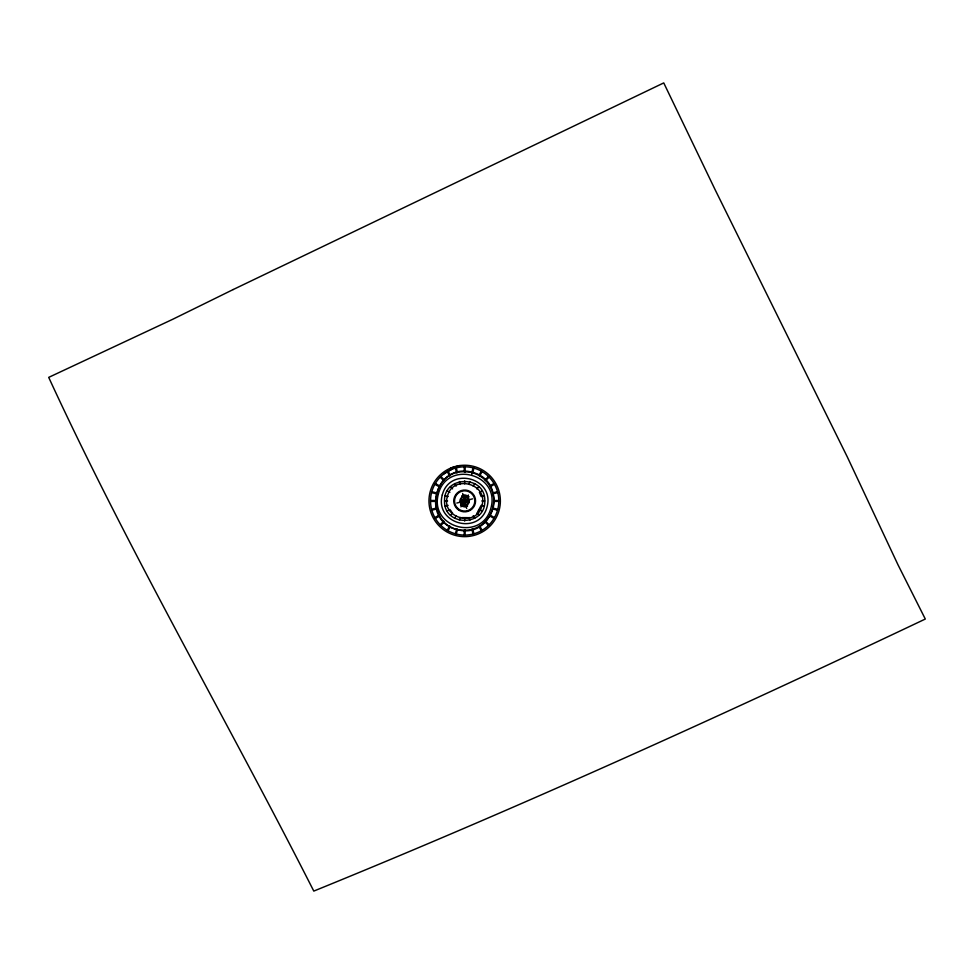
<?xml version="1.0" encoding="UTF-8"?>
<svg xmlns="http://www.w3.org/2000/svg" width="974" height="974" viewBox="0 0 974 974"><rect width="100%" height="100%" fill="white"/><g stroke="black" fill="none" stroke-linecap="round" stroke-linejoin="round"><path stroke-width="1.46" d="M464.208 471.72L464.245 467.094L465.17 467.106L465.122 471.733C462.747 471.623 471.306 471.976 472.244 472.694C475.933 473.741 479.403 475.446 482.483 477.735C488.546 482.434 492.637 489.52 493.672 497.13C496.35 513.98 481.728 530.66 464.671 530.209C426.271 530.903 426.746 470.369 465.122 471.733M444.546 500.953C443.572 475.105 485.77 475.105 484.784 500.953C485.77 526.788 443.572 526.788 444.546 500.953L447.59 500.953M464.135 500.953L465.195 500.953L462.066 500.953M459.46 520.384L460.252 517.438M469.091 484.455L469.87 481.521M471.793 474.35L472.341 472.293C435.244 461.944 419.684 520.019 456.989 529.6C494.086 539.949 509.646 481.887 472.341 472.293M477.65 511.849L481.168 505.372L484.102 506.151M449.659 526.033L447.346 530.026L448.137 530.489L450.451 526.484M454.614 518.375L456.124 515.733M473.206 486.16L474.728 483.53M468.409 495.036L466.668 497.483L463.636 497.093L462.662 493.453M460.933 506.87L462.674 504.41A3.993 3.993 0 0 0 468.664 500.953A3.993 3.993 0 0 0 462.674 497.483A3.993 3.993 0 0 0 462.674 504.41L465.706 504.812M462.358 503.96L462.126 504.276A4.164 4.164 0 0 0 463.076 504.812M485.003 479.963L488.278 476.688L488.924 477.345L485.661 480.608M450.438 515.173L452.593 513.018M476.749 488.875L478.891 486.72M443.888 473.863L451.607 469.407A34.139 34.139 0 0 1 498.518 505.409A34.139 34.139 0 0 1 443.888 528.03A34.139 34.139 0 0 1 451.607 469.407M447.249 511.009L449.878 509.487L451.692 511.849M465.584 500.417L465.195 501.866L463.746 501.476L464.135 500.027L465.584 500.417L467.544 499.297M482.093 490.884L479.452 492.406L481.168 496.533L484.102 495.742M468.153 499.492L468.47 499.333A4.164 4.164 0 0 1 468.762 500.38M465.706 497.093L467.532 496.253M461.798 505.64L463.636 504.812M450.999 467.958A35.709 35.709 0 0 1 500.064 505.603A35.709 35.709 0 0 1 442.927 529.272A35.709 35.709 0 0 1 450.999 467.958L460.008 465.548M445.24 506.151L448.174 505.372M456.806 503.059L460.812 501.987M468.531 499.918L472.524 498.846M461.725 517.632L467.617 517.632M465.195 500.953L467.264 500.953M481.74 500.953L484.784 500.953M445.24 495.742L448.174 496.533M447.249 490.884L449.878 492.406M479.452 509.487L482.093 511.009M444.327 479.963L441.064 476.688L440.406 477.345L443.681 480.608M450.438 486.72L452.593 488.875M476.749 513.018L478.891 515.173M448.137 471.404L450.451 475.409L449.659 475.872L447.346 471.866M479.683 526.033L481.996 530.026L481.193 530.489L478.879 526.484M454.614 483.53L456.124 486.16M473.206 515.733L474.728 518.375M459.46 481.521L460.252 484.455M464.939 501.975L466.68 508.44M469.091 517.438L469.87 520.384M464.671 480.827L464.671 483.871M464.671 498.347L464.671 500.417M464.671 501.476L464.671 503.546M464.671 518.022L464.671 521.066M463.259 503.388A2.825 2.825 0 0 1 462.674 502.949M468.494 502.511A4.164 4.164 0 0 1 467.958 503.461M465.207 505.08A4.164 4.164 0 0 1 464.123 505.092M460.495 500.453A4.164 4.164 0 0 1 461.311 498.445M463.003 497.117A4.164 4.164 0 0 1 466.193 497.093M465.584 505.53A4.115 4.115 0 0 1 462.601 505.141M438.385 493.903C428.889 527.945 482.154 542.214 490.957 507.99C500.453 473.961 447.176 459.679 438.385 493.903M442.293 494.95C434.221 523.915 479.549 536.065 487.037 506.943C495.121 477.978 449.781 465.828 442.293 494.95M447.407 496.326C440.625 518.278 476.834 527.981 481.935 505.579C488.717 483.615 452.508 473.924 447.407 496.326M432.091 491.748L431.859 492.637L436.315 493.83L436.559 492.941L432.091 491.748M456.66 529.065L455.467 533.521L456.356 533.764L457.549 529.296L456.66 529.065M472.987 468.129L471.793 472.597L472.682 472.84L473.875 468.372L472.987 468.129M493.014 508.063L492.783 508.952L497.239 510.157L497.483 509.268L493.014 508.063M435.585 483.628L435.122 484.419L439.128 486.732L439.591 485.941L435.585 483.628M481.193 471.404L478.879 475.409L479.683 475.872L481.996 471.866L481.193 471.404M490.214 515.161L489.752 515.964L493.757 518.265L494.208 517.474L490.214 515.161M443.681 521.285L440.406 524.56L441.064 525.205L444.327 521.942L443.681 521.285M460.812 504.8L460.544 505.068A5.832 5.832 0 0 0 467.581 505.993L467.398 505.676A5.454 5.454 0 0 1 460.812 504.8M468.786 496.825L468.531 497.093A5.454 5.454 0 0 0 461.944 496.229L461.749 495.9A5.832 5.832 0 0 1 468.786 496.825M485.661 521.285L485.003 521.942L488.278 525.205L488.924 524.56L485.661 521.285M439.128 515.161L435.122 517.474L435.585 518.265L439.591 515.964L439.128 515.161M493.757 483.628L489.752 485.941L490.214 486.732L494.208 484.419L493.757 483.628M233.2 289.546L172.642 319.326L48.7 377.376C129.445 552.502 226.601 719.25 313.786 891.088C520.518 806.983 723.706 714.685 925.3 619.038L898.004 564.81L847.343 457.013L715.22 189.906L663.744 82.912L233.2 289.546M456.356 468.129L455.467 468.372L456.66 472.84L457.549 472.597L456.356 468.129M436.315 508.063L431.859 509.268L432.091 510.157L436.559 508.952L436.315 508.063M497.239 491.748L492.783 492.941L493.014 493.83L497.483 492.637L497.239 491.748M472.682 529.065L471.793 529.296L472.987 533.764L473.875 533.521L472.682 529.065M463.758 496.363L463.454 496.411A4.7 4.7 0 0 0 462.321 505.019L465.889 505.494A4.7 4.7 0 0 0 467.021 496.874L466.741 496.764A4.115 4.115 0 0 0 463.758 496.363M435.439 500.49L430.825 500.49L430.825 501.403L435.439 501.403L435.439 500.49M498.518 500.49L493.891 500.49L493.891 501.403L498.518 501.403L498.518 500.49M465.134 530.173L464.208 530.173L464.208 534.799L465.134 534.799L465.134 530.173M463.612 502.779A2.118 2.118 0 0 0 466.789 500.953A2.118 2.118 0 0 0 463.612 499.114A2.118 2.118 0 0 0 463.612 502.779M463.673 502.681A1.997 1.997 0 0 0 466.668 500.953A1.997 1.997 0 0 0 463.673 499.224A1.997 1.997 0 0 0 463.673 502.681M459.217 510.388A10.897 10.897 0 0 0 475.568 500.953A10.897 10.897 0 0 0 459.217 491.505A10.897 10.897 0 0 0 459.217 510.388M457.5 508.111A10.142 10.142 0 0 0 474.46 503.57A10.142 10.142 0 0 0 462.041 491.152A10.142 10.142 0 0 0 457.5 508.111"/></g></svg>
